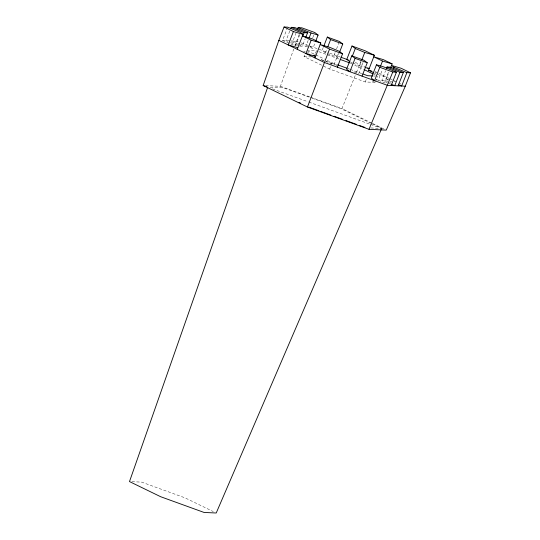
<?xml version="1.0" encoding="UTF-8"?>
<svg xmlns="http://www.w3.org/2000/svg" width="540" height="540" viewBox="0 0 540 540"><rect width="100%" height="100%" fill="white"/><g stroke="black" fill="none" stroke-linecap="round" stroke-linejoin="round"><path stroke-width="0.41" stroke-dasharray="2.7 2.03" d="M265.626 85.624L280.415 86.299L293.733 49.093M294.867 45.927L299.174 34.492M289.325 43.362L282.488 40.534L287.408 27.911M289.764 31.043L286.004 40.696L289.798 42.269M296.102 32.846L292.923 41.013L299.761 43.841M299.747 34.742L295.407 45.88L290.088 43.679M299.599 46.076L302.326 46.197L305.222 38.772M300.517 44.159L305.836 46.359L308.441 39.677M375.239 82.418L365.263 81.959L329.656 69.059L304.034 56.612L304.641 55.053M312.761 37.726L314.503 33.264M305.836 46.359L312.876 48.425L315.191 42.478M314.321 56.295L315.232 53.953M315.536 53.17L316.447 50.834L308.131 50.45M323.271 47.466L322.11 50.436L325.411 52.96L337.554 57.362L338.999 53.649M325.411 52.96L326.855 49.248M335.124 52.603L334.253 54.83L337.554 57.362M336.569 48.89L339.174 42.208M329.656 69.059L332.087 62.822L325.303 59.528M338.398 53.514L334.051 64.651L326.052 61.337M360.956 61.115L356.353 72.677M352.998 63.106L359.539 65.819L360.99 62.107M363.076 62.451L358.729 73.595L352.661 71.395M365.263 81.959L366.478 78.84M375.55 81.635L377.676 76.181M375.955 79.508L378.304 80.197L382.354 69.802M387.133 82.559L381.814 80.359L385.58 70.7M381.814 80.359L385.223 80.514L388.699 71.597M388.132 80.21L386.316 78.82L388.942 72.063M371.993 123.181L341.962 108.594L356.042 73.46M282.488 40.534L289.406 40.851L297.763 44.314M290.81 40.919L296.568 41.182L298.1 41.735M304.034 56.612L310.689 56.916M373.518 75.985L375.179 76.066M270.243 87.278L283.696 87.892L311.398 97.929M370.764 127.953L381.699 128.453L371.257 123.383M131.922 481.687L141.649 482.132L185.018 497.846L213.253 511.556M359.539 65.819L364.351 67.223M303.635 51.172L305.235 51.644M374.976 72.077L376.576 72.542M377.298 74.439L386.917 77.261M321.394 59.798L323.798 60.5M386.316 78.82L388.726 79.528M394.335 81.169L395.935 81.641M301.158 42.842L328.185 52.63M329.697 53.183L340.517 57.105M355.205 62.424L364.838 66.535M318.823 51.692L326.734 54.56M327.524 54.844L339.39 59.144M350.467 63.16L363.359 69.221M332.087 62.822L336.832 64.544M347.915 68.553L349.495 69.127M350.285 69.417L362.151 73.717M321.138 59.65L336.96 65.387M280.415 86.299L309.609 96.876M310.399 97.16L341.962 108.594M312.188 98.213L340.686 108.54L370.514 123.026M272.471 88.877L308.084 101.783M308.88 102.074L369.826 124.153M370.615 124.443L383.218 129.006M350.811 62.201L352.269 62.809M390.251 81.304L394.052 82.877M298.526 44.624L302.326 46.197M385.223 80.514L390.542 82.715M290.56 42.586L298.917 46.042M387.896 82.87L390.177 83.815M378.304 80.197L386.66 83.653M375.172 71.557L376.677 72.286M378.905 73.366L389.171 78.354M389.921 78.719L392.175 79.812M392.931 80.177L395.186 81.277M398.817 83.038L400.977 84.085M374.389 73.028L375.84 73.737M373.91 74.345L375.415 75.08M372.229 80.953L374.49 82.053M307.22 50.74L324.554 59.164M307.571 52.468L309.022 53.177M372.742 123.545L385.506 129.742M309.575 45.893L312.876 48.425"/><path stroke-width="0.81" d="M410.508 72.819L406.863 72.65L393.944 67.304L391.534 65.455L401.146 68.27L410.508 72.819L405.297 86.184L386.255 130.106L369.002 129.317L307.456 107.021L263.162 85.509L278.843 40.365L284.054 27L287.699 27.169L300.618 32.515L303.035 34.364L297.223 49.295M267.719 87.163L129.492 481.572L160.697 496.733L204.066 512.447L216.223 513L381.362 129.229M307.456 107.021L329.555 49.099L320.193 44.55L329.812 47.372L339.269 51.287L342.562 53.811L337.351 67.183M290.635 28.816L291.215 27.331L294.617 27.486L307.537 32.832L305.795 37.287M303.035 34.364L293.416 31.55L288.205 44.915L297.824 47.736M297.554 29.126L298.134 27.641L301.779 27.81L314.786 32.522L318.087 35.053L315.772 40.993M302.684 36.389L304.128 32.677L307.537 32.832M309.022 38.192L311.047 32.987L318.087 35.053M314.982 57.922L320.787 42.991L311.175 40.169L305.964 53.541L315.576 56.356L313.396 55.296M323.845 45.974L327.321 37.064L339.464 41.465L342.765 43.997L339.579 52.164M327.726 47.02L330.622 39.596L327.321 37.064M373.66 72.671L368.564 70.2L374.369 55.269L365.006 50.72L351.999 46.008L346.788 59.373L350.089 61.904M351.796 55.823L346.586 69.194L349.886 71.719L355.097 58.354L351.796 55.823L363.94 60.224L367.24 62.755L362.03 76.12M352.114 56.707L355.3 48.533L351.999 46.008M361.861 59.873L364.757 52.448L374.369 55.269M376.475 64.766L371.264 78.131L374.564 80.663L379.775 67.291L376.475 64.766L383.515 66.825L396.434 72.178L391.217 85.543M380.484 66.272L382.509 61.074L392.128 63.889L390.663 67.682M386.451 68.472L387.031 66.987L390.433 67.142L403.353 72.488L398.135 85.86M393.37 68.789L393.944 67.304M396.434 72.178L392.783 72.009L369.002 129.317M403.353 72.488L399.944 72.333L394.733 85.705L390.933 84.132M406.863 72.65L401.652 86.022L398.615 84.76M372.681 75.951L367.693 75.722L362.948 74M405.297 86.184L387.572 85.374L324.344 62.465L278.843 40.365M365.155 67.46L369.158 68.634L367.72 67.932M368.564 70.2L371.77 71.138M330.622 39.596L342.765 43.997M329.555 49.099L342.562 53.811M355.097 58.354L367.24 62.755M379.775 67.291L392.783 72.009M341.3 57.389L348.32 59.927M340.187 59.434L349.677 62.876M337.628 64.827L347.119 68.27M263.162 85.509L266.963 86.886M308.732 107.075L319.019 110.808M320.605 111.382L330.892 115.108M334.058 116.255L342.765 119.408M345.931 120.555L356.218 124.281M359.39 125.428L364.925 127.44M355.3 48.533L364.757 52.448M298.134 27.641L311.047 32.987M291.215 27.331L304.128 32.677M387.031 66.987L399.944 72.333M392.128 63.889L383.393 59.65L373.775 56.828L382.509 61.074M320.787 42.991L312.053 38.745L302.434 35.93L311.175 40.169M284.054 27L293.416 31.55M364.108 69.593L373.154 73.98M299.038 102.371L300.53 103.093"/></g></svg>
